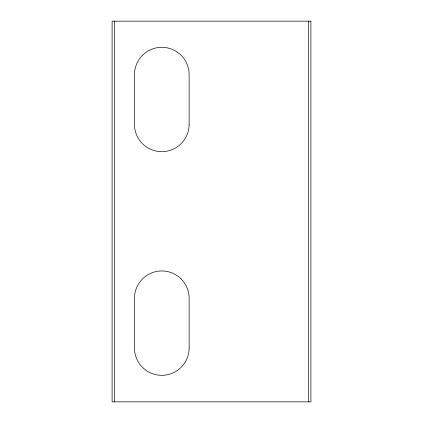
<?xml version="1.0" encoding="UTF-8"?>
<svg xmlns="http://www.w3.org/2000/svg" width="423" height="423" viewBox="0 0 423 423"><rect width="100%" height="100%" fill="white"/><g stroke="black" fill="none" stroke-linecap="round" stroke-linejoin="round"><path stroke-width="0.63" d="M308.415 21.15L308.415 401.85M114.585 21.15L114.585 401.85M310.9 21.15L112.1 21.15L112.1 401.85L310.9 401.85L310.9 21.15M189.134 124.341L189.134 74.644A27.336 27.336 0 0 0 161.803 47.307A27.336 27.336 0 0 0 134.466 74.644L134.466 124.341A27.336 27.336 0 0 0 161.803 151.677A27.336 27.336 0 0 0 189.134 124.341M189.134 347.992L189.134 298.289A27.336 27.336 0 0 0 161.803 270.958A27.336 27.336 0 0 0 134.466 298.289L134.466 347.992A27.336 27.336 0 0 0 161.803 375.328A27.336 27.336 0 0 0 189.134 347.992"/></g></svg>
